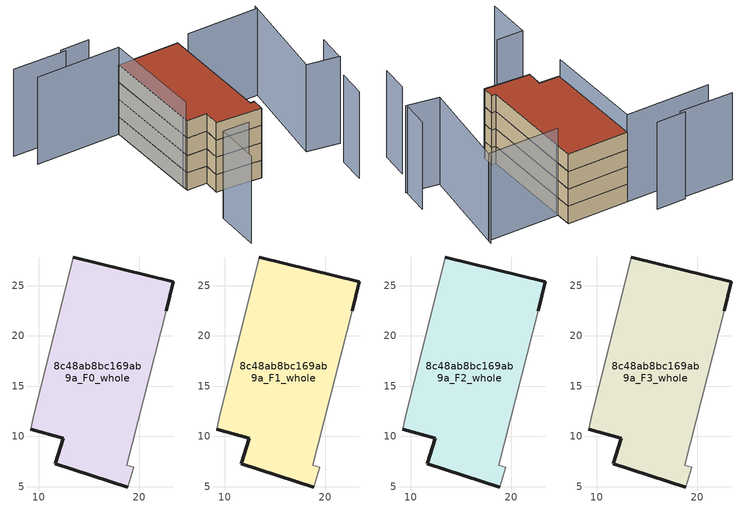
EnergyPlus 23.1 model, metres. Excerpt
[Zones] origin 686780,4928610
8c48ab8bc169ab9a_F0_whole
 floor ground (EU_floor_Construction): 19.45,6.94 18.77,7.1 22.67,22.47 23.4,25.39 13.45,27.84 9.46,11.83 9.18,10.7 12.43,9.8 11.62,7.26 18.84,4.96 z0
 wall outside (EU_wall_Construction): 18.84,4.96 11.62,7.26 12.43,9.8 9.18,10.7 / 13.45,27.84 23.4,25.39 22.67,22.47 z0:3
 wall adiabatic (EU_wall_Construction): 9.18,10.7 9.46,11.83 13.45,27.84 / 22.67,22.47 18.77,7.1 19.45,6.94 18.84,4.96 z0:3
8c48ab8bc169ab9a_F1_whole
 floor to 8c48ab8bc169ab9a_F0_whole (EU_floor_Construction): 19.45,6.94 18.77,7.1 22.67,22.47 23.4,25.39 13.45,27.84 9.46,11.83 9.18,10.7 12.43,9.8 11.62,7.26 18.84,4.96 z3
 wall outside (EU_wall_Construction): 18.84,4.96 11.62,7.26 12.43,9.8 9.18,10.7 / 13.45,27.84 23.4,25.39 22.67,22.47 z3:6
 wall adiabatic (EU_wall_Construction): 9.18,10.7 9.46,11.83 13.45,27.84 / 22.67,22.47 18.77,7.1 19.45,6.94 18.84,4.96 z3:6
8c48ab8bc169ab9a_F2_whole
 floor to 8c48ab8bc169ab9a_F1_whole (EU_floor_Construction): 19.45,6.94 18.77,7.1 22.67,22.47 23.4,25.39 13.45,27.84 9.46,11.83 9.18,10.7 12.43,9.8 11.62,7.26 18.84,4.96 z6
 wall outside (EU_wall_Construction): 18.84,4.96 11.62,7.26 12.43,9.8 9.18,10.7 / 13.45,27.84 23.4,25.39 22.67,22.47 z6:9
 wall adiabatic (EU_wall_Construction): 9.18,10.7 9.46,11.83 13.45,27.84 / 22.67,22.47 18.77,7.1 19.45,6.94 18.84,4.96 z6:9
8c48ab8bc169ab9a_F3_whole
 floor to 8c48ab8bc169ab9a_F2_whole (EU_floor_Construction): 19.45,6.94 18.77,7.1 22.67,22.47 23.4,25.39 13.45,27.84 9.46,11.83 9.18,10.7 12.43,9.8 11.62,7.26 18.84,4.96 z9
 wall outside (EU_wall_Construction): 18.84,4.96 11.62,7.26 12.43,9.8 9.18,10.7 / 13.45,27.84 23.4,25.39 22.67,22.47 z9:12
 wall adiabatic (EU_wall_Construction): 9.18,10.7 9.46,11.83 13.45,27.84 / 22.67,22.47 18.77,7.1 19.45,6.94 18.84,4.96 z9:12
 roof outside (EU_roof_Construction): 23.4,25.39 22.67,22.47 18.77,7.1 19.45,6.94 18.84,4.96 11.62,7.26 12.43,9.8 9.18,10.7 9.46,11.83 13.45,27.84 z12
shading: -0.16,31.23 13.45,27.84 / 13.45,27.84 9.25,10.99 / 12.04,32.31 7.31,33.51 / 7.7,32.85 -0.88,35.2 / 28.06,-5.6 29.66,-1.14 / 5.16,-5.34 7.29,1.98 / 7.29,1.98 11.44,0.77 / 22.73,22.72 34.34,19.77 / 33.02,2.95 34.69,7.24 / 33.09,2.62 28.09,4.69 / 28.09,4.69 34.61,20.43 z0:15
[Building]
EU S2 Campaign: North Axis=0; Terrain=City; Solar Distribution=FullExterior
[Site:Location]
Bologna: Latitude=44.5; Longitude=11.25; Time Zone=1; Elevation=37
[SizingPeriod:WeatherFileDays]
AnnualSizingPeriod: Begin Month=1; Begin Day of Month=1; End Month=12; End Day of Month=31; Day of Week for Start Day=Monday; Use Weather File Daylight Saving Period=No; Use Weather File Rain and Snow Indicators=No
[MATERIAL]
EU_InternalMass_Material: Roughness=MediumRough; Thickness=0.1; Conductivity=1; Density=1800; Specific Heat=900; Thermal Absorptance=0.9; Solar Absorptance=0.7; Visible Absorptance=0.7
[MATERIAL:NOMASS] Roughness=MediumRough; Thermal Absorptance=0.9; Solar Absorptance=0.7; Visible Absorptance=0.7
Name | Thermal Resistance
EU_wall_NoMass | 0.781309
EU_roof_NoMass | 0.418499
EU_floor_NoMass | 0.563442
[CONSTRUCTION]
EU_wall_Construction: EU_wall_NoMass
EU_roof_Construction: EU_roof_NoMass
EU_floor_Construction: EU_floor_NoMass
EU_InternalMass_Construction: EU_InternalMass_Material
[ZONE] Type=1; Multiplier=1; Ceiling Height=autocalculate; Floor Area=autocalculate; Part of Total Floor Area=Yes
Name | Volume
8c48ab8bc169ab9a_F0_whole | 607.763
8c48ab8bc169ab9a_F1_whole; 8c48ab8bc169ab9a_F2_whole; 8c48ab8bc169ab9a_F3_whole | 607.764
[INTERNALMASS] Construction=EU_InternalMass_Construction; Surface Area=202.588
Name | Zone or ZoneList
8c48ab8bc169ab9a_F0_whole_EU_InternalMass | 8c48ab8bc169ab9a_F0_whole
8c48ab8bc169ab9a_F1_whole_EU_InternalMass | 8c48ab8bc169ab9a_F1_whole
8c48ab8bc169ab9a_F2_whole_EU_InternalMass | 8c48ab8bc169ab9a_F2_whole
8c48ab8bc169ab9a_F3_whole_EU_InternalMass | 8c48ab8bc169ab9a_F3_whole
[OTHEREQUIPMENT] Fuel Type=Electricity; Design Level Calculation Method=Watts/Area; Power per Zone Floor Area=1; Fraction Latent=0; Fraction Radiant=0; Fraction Lost=0; Carbon Dioxide Generation Rate=0; EndUse Subcategory=EU_Step8_InternalGains
Name | Zone or ZoneList or Space or SpaceList | Schedule
EU_Step8_InternalGain_8c48ab8bc169ab9a_F0_whole_f000 | 8c48ab8bc169ab9a_F0_whole | EU_Step8_GainSchedule_8c48ab8bc169ab9a_F0_whole_f000
EU_Step8_InternalGain_8c48ab8bc169ab9a_F1_whole_f000 | 8c48ab8bc169ab9a_F1_whole | EU_Step8_GainSchedule_8c48ab8bc169ab9a_F1_whole_f000
EU_Step8_InternalGain_8c48ab8bc169ab9a_F2_whole_f000 | 8c48ab8bc169ab9a_F2_whole | EU_Step8_GainSchedule_8c48ab8bc169ab9a_F2_whole_f000
EU_Step8_InternalGain_8c48ab8bc169ab9a_F3_whole_f000 | 8c48ab8bc169ab9a_F3_whole | EU_Step8_GainSchedule_8c48ab8bc169ab9a_F3_whole_f000
[ZONEVENTILATION:DESIGNFLOWRATE] Schedule=EU_AlwaysOn; Design Flow Rate Calculation Method=AirChanges/Hour; Air Changes per Hour=0.692607; Ventilation Type=Natural; Fan Pressure Rise=0; Fan Total Efficiency=1; Constant Term Coefficient=1; Temperature Term Coefficient=0; Velocity Term Coefficient=0; Velocity Squared Term Coefficient=0; Minimum Indoor Temperature=-100; Maximum Indoor Temperature=100; Delta Temperature=-100; Minimum Outdoor Temperature=-100; Maximum Outdoor Temperature=100; Maximum Wind Speed=40
Name | Zone or ZoneList or Space or SpaceList
EU_ConstantAir_8c48ab8bc169ab9a_F0_whole | 8c48ab8bc169ab9a_F0_whole
EU_ConstantAir_8c48ab8bc169ab9a_F1_whole | 8c48ab8bc169ab9a_F1_whole
EU_ConstantAir_8c48ab8bc169ab9a_F2_whole | 8c48ab8bc169ab9a_F2_whole
EU_ConstantAir_8c48ab8bc169ab9a_F3_whole | 8c48ab8bc169ab9a_F3_whole
[HVACTEMPLATE:THERMOSTAT] Constant Heating Setpoint=20; Constant Cooling Setpoint=50
EU_HeatOnly_8c48ab8bc169ab9a_F0_whole; EU_HeatOnly_8c48ab8bc169ab9a_F1_whole; EU_HeatOnly_8c48ab8bc169ab9a_F2_whole; EU_HeatOnly_8c48ab8bc169ab9a_F3_whole
[HVACTEMPLATE:ZONE:IDEALLOADSAIRSYSTEM] System Availability Schedule=EU_AlwaysOn; Maximum Heating Supply Air Temperature=50; Minimum Cooling Supply Air Temperature=13; Maximum Heating Supply Air Humidity Ratio=0.0156; Minimum Cooling Supply Air Humidity Ratio=0.0077; Heating Limit=NoLimit; Cooling Limit=NoLimit; Heating Availability Schedule=EU_AlwaysOn; Cooling Availability Schedule=EU_CoolingOff; Dehumidification Control Type=ConstantSensibleHeatRatio; Cooling Sensible Heat Ratio=0.7; Dehumidification Setpoint=60; Humidification Control Type=None; Humidification Setpoint=30; Outdoor Air Method=None; Outdoor Air Flow Rate per Person=0.00944; Outdoor Air Flow Rate per Zone Floor Area=0; Outdoor Air Flow Rate per Zone=0; Demand Controlled Ventilation Type=None; Outdoor Air Economizer Type=NoEconomizer; Heat Recovery Type=None; Sensible Heat Recovery Effectiveness=0.7; Latent Heat Recovery Effectiveness=0.65
Name | Template Thermostat
8c48ab8bc169ab9a_F0_whole | EU_HeatOnly_8c48ab8bc169ab9a_F0_whole
8c48ab8bc169ab9a_F1_whole | EU_HeatOnly_8c48ab8bc169ab9a_F1_whole
8c48ab8bc169ab9a_F2_whole | EU_HeatOnly_8c48ab8bc169ab9a_F2_whole
8c48ab8bc169ab9a_F3_whole | EU_HeatOnly_8c48ab8bc169ab9a_F3_whole
[SIZING:ZONE] Zone Cooling Design Supply Air Temperature Input Method=SupplyAirTemperature; Zone Cooling Design Supply Air Temperature=13; Zone Heating Design Supply Air Temperature Input Method=SupplyAirTemperature; Zone Heating Design Supply Air Temperature=50; Zone Cooling Design Supply Air Humidity Ratio=0.008; Zone Heating Design Supply Air Humidity Ratio=0.008; Cooling Design Air Flow Method=DesignDay; Cooling Design Air Flow Rate=0; Cooling Minimum Air Flow per Zone Floor Area=0.000762; Cooling Minimum Air Flow=0; Cooling Minimum Air Flow Fraction=0.2; Heating Design Air Flow Method=DesignDay; Heating Design Air Flow Rate=0; Heating Maximum Air Flow per Zone Floor Area=0.002032; Heating Maximum Air Flow=0.141576; Heating Maximum Air Flow Fraction=0.3; Account for Dedicated Outdoor Air System=No; Dedicated Outdoor Air System Control Strategy=NeutralSupplyAir; Dedicated Outdoor Air Low Setpoint Temperature for Design=autosize; Dedicated Outdoor Air High Setpoint Temperature for Design=autosize; Zone Load Sizing Method=Sensible Load Only No Latent Load; Zone Latent Cooling Design Supply Air Humidity Ratio Input Method=HumidityRatioDifference; Zone Cooling Design Supply Air Humidity Ratio Difference=0.005; Zone Latent Heating Design Supply Air Humidity Ratio Input Method=HumidityRatioDifference; Zone Humidification Design Supply Air Humidity Ratio Difference=0.005
8c48ab8bc169ab9a_F0_whole; 8c48ab8bc169ab9a_F1_whole; 8c48ab8bc169ab9a_F2_whole; 8c48ab8bc169ab9a_F3_whole
[SCHEDULE:CONSTANT]
Name | Hourly Value
EU_AlwaysOn | 1
EU_CoolingOff | 0
[SCHEDULE:FILE] Column Number=1; Rows to Skip at Top=0; Number of Hours of Data=8760; Column Separator=Comma; Interpolate to Timestep=No; Minutes per Item=60; Adjust Schedule for Daylight Savings=Yes
Name | File
EU_Step8_GainSchedule_8c48ab8bc169ab9a_F0_whole_f000 | ../../schedules/8c48ab8bc169ab9a/8c48ab8bc169ab9a_F0_whole_f000_gain.csv
EU_Step8_GainSchedule_8c48ab8bc169ab9a_F1_whole_f000 | ../../schedules/8c48ab8bc169ab9a/8c48ab8bc169ab9a_F1_whole_f000_gain.csv
EU_Step8_GainSchedule_8c48ab8bc169ab9a_F2_whole_f000 | ../../schedules/8c48ab8bc169ab9a/8c48ab8bc169ab9a_F2_whole_f000_gain.csv
EU_Step8_GainSchedule_8c48ab8bc169ab9a_F3_whole_f000 | ../../schedules/8c48ab8bc169ab9a/8c48ab8bc169ab9a_F3_whole_f000_gain.csv
